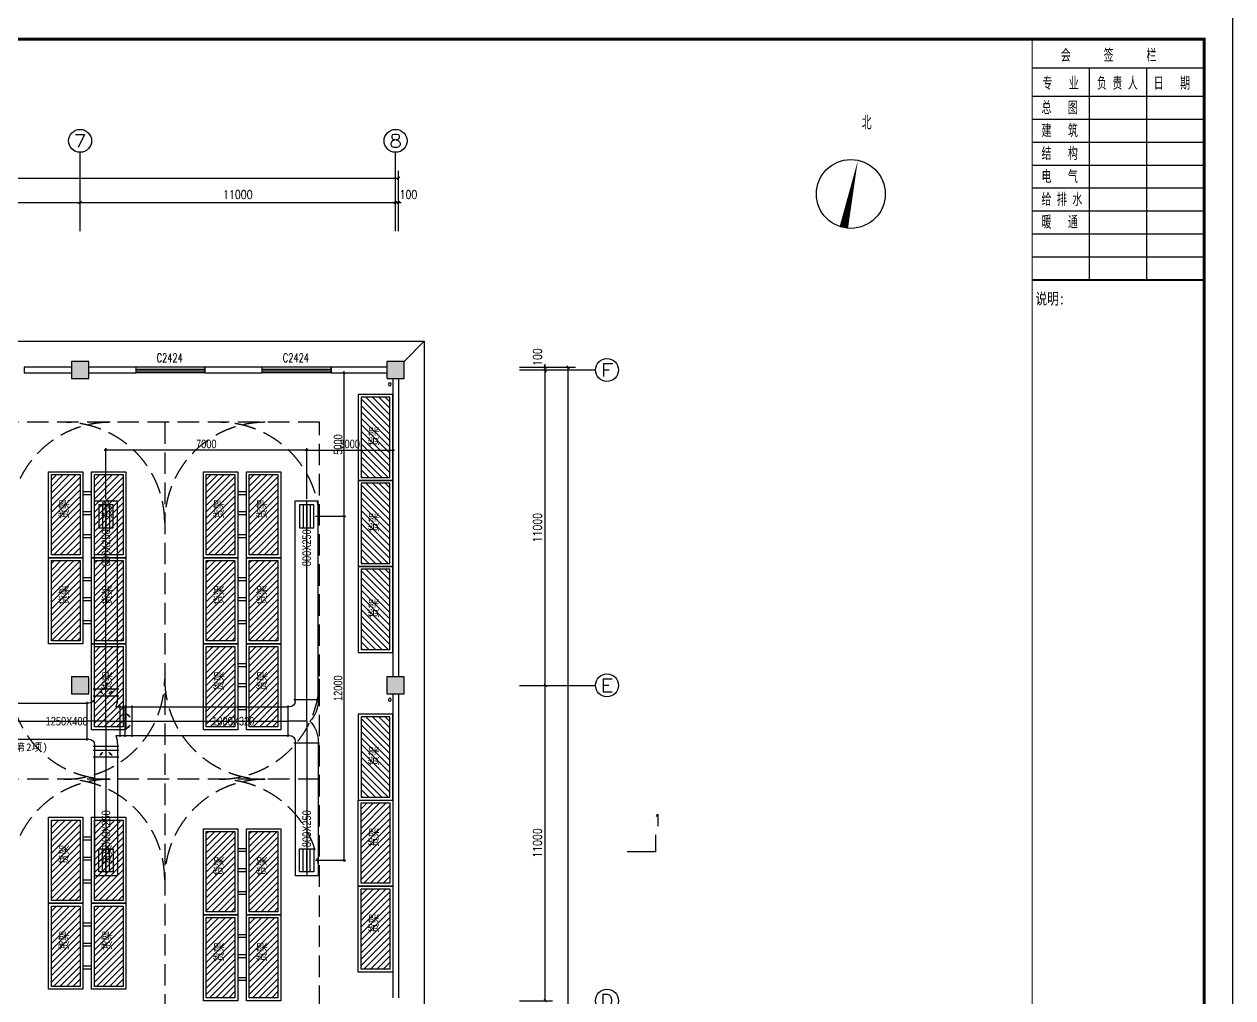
# Model space of a CAD drawing. Extents: x 2246048 to 2442613, y -66234 to 220766.
# Drawn here: x 2351168 to 2393313, y 67528 to 101491 of the extents above; entities that cross this region are included whole.
import ezdxf
from ezdxf.enums import TextEntityAlignment as Align

# ---------------------------------------------------------------- set-up
doc = ezdxf.new("R2010")
doc.units = 0
doc.header["$LTSCALE"] = 1000
doc.header["$MEASUREMENT"] = 0
doc.linetypes.add('CENTER', pattern=[0])
doc.linetypes.add('DASH', pattern=[0.35, 0.25, -0.1])
doc.layers.get('0').update_dxf_attribs({"color": 8})
doc.layers.get('Defpoints').update_dxf_attribs({"color": 8})
for name, color, linetype, lineweight in [('ACS_COM', 53, 'Continuous', 30), ('公共层-表格', 3, 'Continuous', 25), ('暖通-排烟-2D边线', 50, 'Continuous', 25), ('暖通-排烟-方风管中线', 251, 'CENTER', 25), ('暖通-排烟-标注', 3, 'Continuous', 25), ('暖通-排烟-法兰', 2, 'Continuous', 25), ('暖通-排烟-阀门', 7, 'Continuous', 25), ('暖通-排烟-风口', 70, 'Continuous', 25)]:
    doc.layers.add(name, color=color, linetype=linetype, lineweight=lineweight)
for name, color, linetype in [('AXIS', 8, 'Continuous'), ('AXIS_TEXT', 8, 'Continuous'), ('COLUMN', 8, 'Continuous'), ('DIM_SYMB', 8, 'Continuous'), ('J-图框线', 4, 'Continuous'), ('J-建筑立面图', 255, 'Continuous'), ('PUB_HATCH', 8, 'Continuous'), ('PUB_TEXT', 8, 'Continuous'), ('STAIR', 8, 'Continuous'), ('WALL', 7, 'Continuous'), ('WATER', 8, 'Continuous'), ('WINDOW', 8, 'Continuous'), ('WINDOW_TEXT', 8, 'Continuous'), ('叉车流线', 8, 'Continuous'), ('设备符号', 181, 'Continuous')]:
    doc.layers.add(name, color=color, linetype=linetype)
doc.styles.add('_TCH_AXIS', font='COMPLEX', dxfattribs={"bigfont": 'GBCBIG'})
doc.styles.add('_TCH_DIM', font='SIMPLEX', dxfattribs={"bigfont": 'GBCBIG'})
doc.styles.add('_TCH_DIM_T3', font='SIMPLEX', dxfattribs={"width": 0.705882, "bigfont": 'GBCBIG'})
doc.styles.add('_TCH_DYN', font='')
doc.styles.add('_TCH_LABEL', font='COMPLEX', dxfattribs={"bigfont": 'GBCBIG'})
doc.styles.add('_TCH_WINDOW', font='SIMPLEX', dxfattribs={"height": 3.5, "bigfont": 'GBCBIG'})
doc.styles.add('AC10', font='hj.shx', dxfattribs={"width": 0.8, "bigfont": 'dhzftxt.shx'})
doc.styles.add('COMPLEX', font='COMPLEX')
doc.styles.add('DIM_FONT', font='si-fs.shx', dxfattribs={"width": 0.65, "bigfont": 'fs.shx'})
doc.styles.add('HVAC', font='Simplex', dxfattribs={"width": 0.8, "bigfont": 'Jdyan'})
doc.styles.add('LHR1', font='tssdeng.shx', dxfattribs={"width": 0.7, "bigfont": 'tssdchn.shx'})
doc.styles.add('LHT3', font='')
doc.styles.add('rmhz', font='hj.shx', dxfattribs={"width": 0.8, "bigfont": 'dhzftxt.shx'})
doc.styles.get("Standard").update_dxf_attribs({"font": 'gbenor.shx', "bigfont": 'gbcbig.shx'})
doc.styles.get('_TCH_DYN').set_extended_font_data('SimSun')
doc.styles.get('LHT3').set_extended_font_data('宋体')
doc.dimstyles.new('_TCH_ARCH&&100', dxfattribs={"dimtxt": 297.5, "dimasz": 100, "dimexe": 250, "dimexo": 300, "dimgap": 126.25, "dimtad": 1, "dimdec": 0, "dimzin": 0, "dimdsep": 46, "dimtxsty": '_TCH_DIM_T3', "dimblk": 'ARCHTICK', "dimcen": 0.09, "dimclrt": 7, "dimazin": 2, "dimtfac": 1, "dimtdec": 0, "dimtix": 1, "dimtmove": 2, "dimatfit": 3, "dimfxl": 1, "dimtolj": 1, "dimtzin": 0, "dimarcsym": 0})
doc.dimstyles.new('AC-100', dxfattribs={"dimscale": 100, "dimtxt": 3, "dimasz": 0.8, "dimexe": 0.6, "dimexo": 0.6, "dimgap": 0.6, "dimtad": 1, "dimdec": 0, "dimrnd": 1, "dimtxsty": 'rmhz', "dimblk": 'ARCHTICK', "dimcen": 0.8, "dimdle": 0.6, "dimadec": 0, "dimazin": 0, "dimtfac": 1, "dimtdec": 0, "dimtix": 1, "dimtmove": 2, "dimatfit": 3, "dimldrblk": 'ARCHTICK', "dimfxl": 1.25, "dimtolj": 1, "dimarcsym": 0})

# ---------------------------------------------------------------- blocks, each defined once
blk = doc.blocks.new('H-DTDFFS-3-H')
for p, q in [((0.5, 0.5), (-0.5, 0.5)), ((-0.5, 0.5), (-0.5, -0.5)), ((-0.5, 0.25), (0.5, 0.25)), ((-0.5, 0), (0.5, 0)), ((0.5, -0.5), (0.5, 0.5)), ((-0.5, -0.25), (0.5, -0.25)), ((-0.5, -0.5), (0.5, -0.5))]:
    blk.add_line(p, q)
blk = doc.blocks.new('*U2671')
at = {"layer": '暖通-排烟-2D边线', "extrusion": (1.49966e-32, 1.22461e-16, -1)}
for p, q in [((-400, 825), (-400, 875)), ((400, 825), (400, 875)), ((-346, 500), (-500, 500)), ((600, 625), (650, 625)), ((-346, -500), (-500, -500)), ((-400, -825), (-400, -875)), ((400, -825), (400, -875)), ((600, -625), (650, -625))]:
    blk.add_line(p, q, dxfattribs=at)
for centre, radius, start, end in [((-600, 825), 1000, 341.0344, 0), ((-600, 825), 200, 270, 0), ((-600, -825), 1000, 0, 18.9656), ((-600, -825), 200, 0, 90)]:
    blk.add_arc(centre, radius, start, end, dxfattribs=at)
at = {"layer": '暖通-排烟-法兰', "extrusion": (1.49966e-32, 1.22461e-16, -1)}
for p, q in [((450, 875), (-450, 875)), ((-500, 550), (-500, -550)), ((650, 675), (650, -675)), ((-450, -875), (450, -875))]:
    blk.add_line(p, q, dxfattribs=at)
blk = doc.blocks.new('*U2672')
at = {"layer": '暖通-排烟-2D边线', "extrusion": (-1.23582e-30, 1.22461e-16, -1)}
for p, q in [((-400, 700), (-400, 750)), ((400, 700), (400, 750)), ((600, 500), (650, 500)), ((-400, -700), (-400, -750)), ((400, -700), (400, -750)), ((600, -500), (650, -500))]:
    blk.add_line(p, q, dxfattribs=at)
for centre, radius, start, end in [((-600, 700), 1000, 315.573, 360), ((-600, 700), 200, 270, 360), ((-600, -700), 1000, 360, 44.427), ((-600, -700), 200, 360, 90)]:
    blk.add_arc(centre, radius, start, end, dxfattribs=at)
at = {"layer": '暖通-排烟-法兰', "extrusion": (-1.23582e-30, 1.22461e-16, -1)}
for p, q in [((450, 750), (-450, 750)), ((650, 550), (650, -550)), ((-450, -750), (450, -750))]:
    blk.add_line(p, q, dxfattribs=at)
blk = doc.blocks.new('*U2673', base_point=(2394676, 10684))
at = {"layer": '暖通-排烟-法兰'}
for p, q in [((2394556, 10134), (2394556, 11234)), ((2394796, 10134), (2394796, 11234))]:
    blk.add_line(p, q, dxfattribs=at)
at = {"layer": '暖通-排烟-阀门'}
for p, q in [((2394796, 11184), (2394556, 11184)), ((2394620, 10828), (2394733, 10941)), ((2394620, 10541), (2394733, 10428)), ((2394796, 10184), (2394556, 10184))]:
    blk.add_line(p, q, dxfattribs=at)
at = {"layer": '暖通-排烟-阀门', "const_width": 40}
for points in [[(2394656, 10884, 1), (2394696, 10884, 1)], [(2394656, 10484, 1), (2394696, 10484, 1)]]:
    blk.add_lwpolyline(points, format="xyb", close=True, dxfattribs=at)
blk = doc.blocks.new('*U2674', base_point=(2395461, 11822))
at = {"layer": '暖通-排烟-法兰'}
for p, q in [((2395011, 11942), (2395911, 11942)), ((2395011, 11702), (2395911, 11702))]:
    blk.add_line(p, q, dxfattribs=at)
at = {"layer": '暖通-排烟-阀门'}
for p, q in [((2395061, 11702), (2395061, 11942)), ((2395358, 11765), (2395245, 11879)), ((2395565, 11765), (2395678, 11879)), ((2395861, 11702), (2395861, 11942))]:
    blk.add_line(p, q, dxfattribs=at)
at = {"layer": '暖通-排烟-阀门', "const_width": 40}
for points in [[(2395281, 11822, 1), (2395321, 11822, 1)], [(2395601, 11822, 1), (2395641, 11822, 1)]]:
    blk.add_lwpolyline(points, format="xyb", close=True, dxfattribs=at)
blk = doc.blocks.new('*U2675', base_point=(2395461, 9678))
at = {"layer": '暖通-排烟-法兰'}
for p, q in [((2395911, 9798), (2395011, 9798)), ((2395911, 9558), (2395011, 9558))]:
    blk.add_line(p, q, dxfattribs=at)
at = {"layer": '暖通-排烟-阀门'}
for p, q in [((2395061, 9798), (2395061, 9558)), ((2395358, 9735), (2395245, 9622)), ((2395565, 9735), (2395678, 9622)), ((2395861, 9798), (2395861, 9558))]:
    blk.add_line(p, q, dxfattribs=at)
at = {"layer": '暖通-排烟-阀门', "const_width": 40}
for points in [[(2395281, 9678, 1), (2395321, 9678, 1)], [(2395601, 9678, 1), (2395641, 9678, 1)]]:
    blk.add_lwpolyline(points, format="xyb", close=True, dxfattribs=at)
blk = doc.blocks.new('_ArchTick')
at = {"color": 0, "linetype": 'ByBlock', "const_width": 0.4}
blk.add_lwpolyline([(-0.5, -0.5), (0.5, 0.5)], dxfattribs=at)
blk = doc.blocks.new('*D2681')
at = {"layer": 'Defpoints', "color": 0, "transparency": 16777216}
for p in [(2364018, 86636), (2361019, 84860), (2364018, 84860)]:
    blk.add_point(p, dxfattribs=at)
at = {"layer": '公共层-表格', "color": 0, "lineweight": -2, "transparency": 16777216}
for p, q in [((2360959, 86636), (2364078, 86636)), ((2361019, 84920), (2361019, 86696)), ((2364018, 84920), (2364018, 86696))]:
    blk.add_line(p, q, dxfattribs=at)
at = {"layer": '公共层-表格', "color": 0, "lineweight": -2, "transparency": 16777216, "xscale": 80, "yscale": 80, "zscale": 80, "rotation": 180}
blk.add_blockref('_ArchTick', (2361019, 86636), dxfattribs=at)
at = {"layer": '公共层-表格', "color": 0, "lineweight": -2, "transparency": 16777216, "xscale": 80, "yscale": 80, "zscale": 80}
blk.add_blockref('_ArchTick', (2364018, 86636), dxfattribs=at)
at = {"layer": '公共层-表格', "color": 0, "transparency": 16777216, "insert": (2362519, 86846), "char_height": 300, "attachment_point": 5, "style": 'rmhz'}
blk.add_mtext('\\A1;3000', dxfattribs=at)
blk = doc.blocks.new('*D2682')
at = {"layer": 'Defpoints', "color": 0, "transparency": 16777216}
for p in [(2354019, 86636), (2361019, 85808), (2354019, 84860)]:
    blk.add_point(p, dxfattribs=at)
at = {"layer": '公共层-表格', "color": 0, "lineweight": -2, "transparency": 16777216}
for p, q in [((2361079, 86636), (2353959, 86636)), ((2354019, 84920), (2354019, 86696)), ((2361019, 85868), (2361019, 86696))]:
    blk.add_line(p, q, dxfattribs=at)
at = {"layer": '公共层-表格', "color": 0, "lineweight": -2, "transparency": 16777216, "xscale": 80, "yscale": 80, "zscale": 80, "rotation": 180}
blk.add_blockref('_ArchTick', (2354019, 86636), dxfattribs=at)
at = {"layer": '公共层-表格', "color": 0, "lineweight": -2, "transparency": 16777216, "xscale": 80, "yscale": 80, "zscale": 80}
blk.add_blockref('_ArchTick', (2361019, 86636), dxfattribs=at)
at = {"layer": '公共层-表格', "color": 0, "transparency": 16777216, "insert": (2357519, 86846), "char_height": 300, "attachment_point": 5, "style": 'rmhz'}
blk.add_mtext('\\A1;7000', dxfattribs=at)
blk = doc.blocks.new('*D2690')
at = {"layer": 'Defpoints', "color": 0, "transparency": 16777216}
for p in [(2361269, 84328), (2362325, 84328), (2361269, 72328)]:
    blk.add_point(p, dxfattribs=at)
at = {"layer": '公共层-表格', "color": 0, "lineweight": -2, "transparency": 16777216}
for p, q in [((2361329, 84328), (2362385, 84328)), ((2362325, 72268), (2362325, 84388)), ((2361329, 72328), (2362385, 72328))]:
    blk.add_line(p, q, dxfattribs=at)
at = {"layer": '公共层-表格', "color": 0, "lineweight": -2, "transparency": 16777216, "xscale": 80, "yscale": 80, "zscale": 80}
for p, rotation in [((2362325, 84328), 90), ((2362325, 72328), 270)]:
    blk.add_blockref('_ArchTick', p, dxfattribs=dict(at, rotation=rotation))
at = {"layer": '公共层-表格', "color": 0, "transparency": 16777216, "insert": (2362115, 78328), "char_height": 300, "attachment_point": 5, "rotation": 90, "style": 'rmhz'}
blk.add_mtext('\\A1;12000', dxfattribs=at)
blk = doc.blocks.new('*D2691')
at = {"layer": 'Defpoints', "color": 0, "transparency": 16777216}
for p in [(2361965, 89328), (2362325, 89328), (2361965, 84328)]:
    blk.add_point(p, dxfattribs=at)
at = {"layer": '公共层-表格', "color": 0, "lineweight": -2, "transparency": 16777216}
for p, q in [((2362325, 84268), (2362325, 89388)), ((2362025, 89328), (2362385, 89328)), ((2362025, 84328), (2362385, 84328))]:
    blk.add_line(p, q, dxfattribs=at)
at = {"layer": '公共层-表格', "color": 0, "lineweight": -2, "transparency": 16777216, "xscale": 80, "yscale": 80, "zscale": 80}
for p, rotation in [((2362325, 89328), 90), ((2362325, 84328), 270)]:
    blk.add_blockref('_ArchTick', p, dxfattribs=dict(at, rotation=rotation))
at = {"layer": '公共层-表格', "color": 0, "transparency": 16777216, "insert": (2362115, 86828), "char_height": 300, "attachment_point": 5, "rotation": 90, "style": 'rmhz'}
blk.add_mtext('\\A1;5000', dxfattribs=at)
blk = doc.blocks.new('5MI')
at = {"layer": 'PUB_HATCH'}
h = blk.add_hatch(dxfattribs=at)
h.set_pattern_fill('ANSI31', color=256, scale=100, angle=-270, style=0)
h.set_pattern_definition([(135, (-3488.73, -1248969.12), (-112.253202, -112.253202), [])])
h.paths.add_polyline_path([(2400, -1300), (-400, -1300), (-400, -300), (2400, -300)])
h = blk.add_hatch(dxfattribs=at)
h.set_pattern_fill('ANSI31', color=256, scale=100, angle=-270, style=0)
h.set_pattern_definition([(135, (-3488.73, -1250469.12), (-112.253202, -112.253202), [])])
h.paths.add_polyline_path([(2400, -2800), (-400, -2800), (-400, -1800), (2400, -1800)])
at = {"layer": 'J-建筑立面图'}
for p, q in [((200, -1400), (200, -1700)), ((300, -1400), (300, -1700)), ((900, -1400), (900, -1700)), ((1000, -1400), (1000, -1700)), ((1700, -1400), (1700, -1700)), ((1800, -1400), (1800, -1700))]:
    blk.add_line(p, q, dxfattribs=at)
for points in [[(2500, -1400), (-500, -1400), (-500, -200), (2500, -200)], [(2500, -2900), (-500, -2900), (-500, -1700), (2500, -1700)]]:
    blk.add_lwpolyline(points, close=True, dxfattribs=at)
at = {"layer": 'PUB_HATCH'}
for points in [[(2400, -1300), (-400, -1300), (-400, -300), (2400, -300)], [(2400, -2800), (-400, -2800), (-400, -1800), (2400, -1800)]]:
    blk.add_lwpolyline(points, close=True, dxfattribs=at)
at = {"layer": 'PUB_TEXT'}
for p in [(1140, -676), (1140, -2176)]:
    blk.add_text('货架', height=337.6, rotation=180, dxfattribs=at).set_placement(p)
blk = doc.blocks.new('3245')
at = {"layer": '叉车流线', "linetype": 'DASH', "ltscale": 3}
for points in [[(-3500, 40350, -0.414214), (0, 36850)], [(3500, 40350, 0.414214), (0, 36850)], [(-3500, 27900, 0.414214), (0, 31400)], [(3500, 27900, -0.414214), (0, 31400)], [(-3500, 27900, -0.414214), (0, 24400)], [(3500, 27900, 0.414214), (0, 24400)], [(-3500, 12450, 0.414214), (0, 15950)], [(3500, 12450, -0.414214), (0, 15950)], [(-3500, 12450, -0.414214), (0, 8950)], [(3500, 12450, 0.414214), (0, 8950)], [(-3500, 0, 0.414214), (0, 3500)], [(3500, 0, -0.414214), (0, 3500)]]:
    blk.add_lwpolyline(points, format="xyb", dxfattribs=at)
blk.add_lwpolyline([(0, 0), (0, 40350)], dxfattribs=at)
blk = doc.blocks.new('dfbsfd')
at = {"layer": 'WATER'}
for centre in [(2364911, 43580), (2364911, 32580), (2364911, 21480), (2364911, 10680), (2364911, 680)]:
    blk.add_circle(centre, 50, dxfattribs=at)
blk = doc.blocks.new('*D2795')
at = {"layer": 'AXIS', "color": 0, "lineweight": -2, "transparency": 16777216}
for p, q in [((2424032, 72716), (2425182, 72716)), ((2424032, 72616), (2425182, 72616)), ((2424932, 72716), (2424932, 72816)), ((2424932, 72616), (2424932, 72716)), ((2424932, 72616), (2424932, 72516))]:
    blk.add_line(p, q, dxfattribs=at)
at = {"layer": 'Defpoints', "color": 0, "transparency": 16777216}
for p in [(2423732, 72716), (2423732, 72616), (2424932, 72716)]:
    blk.add_point(p, dxfattribs=at)
at = {"layer": 'AXIS', "color": 0, "lineweight": -2, "transparency": 16777216, "xscale": 100, "yscale": 100, "zscale": 100}
for p, rotation in [((2424932, 72716), 270), ((2424932, 72616), 90)]:
    blk.add_blockref('_ArchTick', p, dxfattribs=dict(at, rotation=rotation))
at = {"layer": 'AXIS', "transparency": 16777216, "insert": (2424657, 73066), "char_height": 300, "attachment_point": 5, "rotation": 90, "style": 'HVAC'}
blk.add_mtext('\\A1;100', dxfattribs=at)
blk = doc.blocks.new('*D2794')
at = {"layer": 'AXIS', "color": 0, "lineweight": -2, "transparency": 16777216}
for p, q in [((2424032, 72616), (2425182, 72616)), ((2424932, 61616), (2424932, 72616)), ((2424032, 61616), (2425182, 61616))]:
    blk.add_line(p, q, dxfattribs=at)
at = {"layer": 'Defpoints', "color": 0, "transparency": 16777216}
for p in [(2423732, 72616), (2424932, 72616), (2423732, 61616)]:
    blk.add_point(p, dxfattribs=at)
at = {"layer": 'AXIS', "color": 0, "lineweight": -2, "transparency": 16777216, "xscale": 100, "yscale": 100, "zscale": 100}
for p, rotation in [((2424932, 72616), 90), ((2424932, 61616), 270)]:
    blk.add_blockref('_ArchTick', p, dxfattribs=dict(at, rotation=rotation))
at = {"layer": 'AXIS', "transparency": 16777216, "insert": (2424656, 67116), "char_height": 300, "attachment_point": 5, "rotation": 90, "style": 'HVAC'}
blk.add_mtext('\\A1;11000', dxfattribs=at)
blk = doc.blocks.new('*D2793')
at = {"layer": 'AXIS', "color": 0, "lineweight": -2, "transparency": 16777216}
for p, q in [((2424032, 61616), (2425182, 61616)), ((2424932, 50616), (2424932, 61616)), ((2424032, 50616), (2425182, 50616))]:
    blk.add_line(p, q, dxfattribs=at)
at = {"layer": 'Defpoints', "color": 0, "transparency": 16777216}
for p in [(2423732, 61616), (2424932, 61616), (2423732, 50616)]:
    blk.add_point(p, dxfattribs=at)
at = {"layer": 'AXIS', "color": 0, "lineweight": -2, "transparency": 16777216, "xscale": 100, "yscale": 100, "zscale": 100}
for p, rotation in [((2424932, 61616), 90), ((2424932, 50616), 270)]:
    blk.add_blockref('_ArchTick', p, dxfattribs=dict(at, rotation=rotation))
at = {"layer": 'AXIS', "transparency": 16777216, "insert": (2424656, 56116), "char_height": 300, "attachment_point": 5, "rotation": 90, "style": 'HVAC'}
blk.add_mtext('\\A1;11000', dxfattribs=at)
blk = doc.blocks.new('*D2789')
at = {"layer": 'AXIS', "color": 0, "lineweight": -2, "transparency": 16777216}
for p, q in [((2424032, 72716), (2425982, 72716)), ((2425732, 17616), (2425732, 72716)), ((2424032, 17616), (2425982, 17616))]:
    blk.add_line(p, q, dxfattribs=at)
at = {"layer": 'Defpoints', "color": 0, "transparency": 16777216}
for p in [(2423732, 72716), (2425732, 72716), (2423732, 17616)]:
    blk.add_point(p, dxfattribs=at)
at = {"layer": 'AXIS', "color": 0, "lineweight": -2, "transparency": 16777216, "xscale": 100, "yscale": 100, "zscale": 100}
for p, rotation in [((2425732, 72716), 90), ((2425732, 17616), 270)]:
    blk.add_blockref('_ArchTick', p, dxfattribs=dict(at, rotation=rotation))
at = {"layer": 'AXIS', "transparency": 16777216, "insert": (2425456, 45166), "char_height": 300, "attachment_point": 5, "rotation": 90, "style": 'HVAC'}
blk.add_mtext('\\A1;55100', dxfattribs=at)
blk = doc.blocks.new('*D2773')
at = {"layer": 'AXIS', "color": 0, "lineweight": -2, "transparency": 16777216}
for p, q in [((2397711, 77458), (2397711, 78708)), ((2397711, 78458), (2408711, 78458)), ((2408711, 77458), (2408711, 78708))]:
    blk.add_line(p, q, dxfattribs=at)
at = {"layer": 'Defpoints', "color": 0, "transparency": 16777216}
for p in [(2408711, 78458), (2397711, 77158), (2408711, 77158)]:
    blk.add_point(p, dxfattribs=at)
at = {"layer": 'AXIS', "color": 0, "lineweight": -2, "transparency": 16777216, "xscale": 100, "yscale": 100, "zscale": 100, "rotation": 180}
blk.add_blockref('_ArchTick', (2397711, 78458), dxfattribs=at)
at = {"layer": 'AXIS', "color": 0, "lineweight": -2, "transparency": 16777216, "xscale": 100, "yscale": 100, "zscale": 100}
blk.add_blockref('_ArchTick', (2408711, 78458), dxfattribs=at)
at = {"layer": 'AXIS', "transparency": 16777216, "insert": (2403211, 78735), "char_height": 300, "attachment_point": 5, "style": 'HVAC'}
blk.add_mtext('\\A1;11000', dxfattribs=at)
blk = doc.blocks.new('*D2772')
at = {"layer": 'AXIS', "color": 0, "lineweight": -2, "transparency": 16777216}
for p, q in [((2408711, 77458), (2408711, 78708)), ((2408711, 78458), (2419711, 78458)), ((2419711, 77458), (2419711, 78708))]:
    blk.add_line(p, q, dxfattribs=at)
at = {"layer": 'Defpoints', "color": 0, "transparency": 16777216}
for p in [(2419711, 78458), (2408711, 77158), (2419711, 77158)]:
    blk.add_point(p, dxfattribs=at)
at = {"layer": 'AXIS', "color": 0, "lineweight": -2, "transparency": 16777216, "xscale": 100, "yscale": 100, "zscale": 100, "rotation": 180}
blk.add_blockref('_ArchTick', (2408711, 78458), dxfattribs=at)
at = {"layer": 'AXIS', "color": 0, "lineweight": -2, "transparency": 16777216, "xscale": 100, "yscale": 100, "zscale": 100}
blk.add_blockref('_ArchTick', (2419711, 78458), dxfattribs=at)
at = {"layer": 'AXIS', "transparency": 16777216, "insert": (2414211, 78735), "char_height": 300, "attachment_point": 5, "style": 'HVAC'}
blk.add_mtext('\\A1;11000', dxfattribs=at)
blk = doc.blocks.new('*D2771')
at = {"layer": 'AXIS', "color": 0, "lineweight": -2, "transparency": 16777216}
for p, q in [((2419711, 78458), (2419611, 78458)), ((2419711, 77458), (2419711, 78708)), ((2419711, 78458), (2419811, 78458)), ((2419811, 77458), (2419811, 78708)), ((2419811, 78458), (2419911, 78458))]:
    blk.add_line(p, q, dxfattribs=at)
at = {"layer": 'Defpoints', "color": 0, "transparency": 16777216}
for p in [(2419811, 78458), (2419711, 77158), (2419811, 77158)]:
    blk.add_point(p, dxfattribs=at)
at = {"layer": 'AXIS', "color": 0, "lineweight": -2, "transparency": 16777216, "xscale": 100, "yscale": 100, "zscale": 100}
blk.add_blockref('_ArchTick', (2419711, 78458), dxfattribs=at)
at = {"layer": 'AXIS', "color": 0, "lineweight": -2, "transparency": 16777216, "xscale": 100, "yscale": 100, "zscale": 100, "rotation": 180}
blk.add_blockref('_ArchTick', (2419811, 78458), dxfattribs=at)
at = {"layer": 'AXIS', "transparency": 16777216, "insert": (2420161, 78733), "char_height": 300, "attachment_point": 5, "style": 'HVAC'}
blk.add_mtext('\\A1;100', dxfattribs=at)
blk = doc.blocks.new('*D2770')
at = {"layer": 'AXIS', "color": 0, "lineweight": -2, "transparency": 16777216}
for p, q in [((2354611, 77908), (2354611, 79558)), ((2354611, 79308), (2419811, 79308)), ((2419811, 77908), (2419811, 79558))]:
    blk.add_line(p, q, dxfattribs=at)
at = {"layer": 'Defpoints', "color": 0, "transparency": 16777216}
for p in [(2419811, 79308), (2354611, 77608), (2419811, 77608)]:
    blk.add_point(p, dxfattribs=at)
at = {"layer": 'AXIS', "color": 0, "lineweight": -2, "transparency": 16777216, "xscale": 100, "yscale": 100, "zscale": 100, "rotation": 180}
blk.add_blockref('_ArchTick', (2354611, 79308), dxfattribs=at)
at = {"layer": 'AXIS', "color": 0, "lineweight": -2, "transparency": 16777216, "xscale": 100, "yscale": 100, "zscale": 100}
blk.add_blockref('_ArchTick', (2419811, 79308), dxfattribs=at)
at = {"layer": 'AXIS', "transparency": 16777216, "insert": (2387211, 79585), "char_height": 300, "attachment_point": 5, "style": 'HVAC'}
blk.add_mtext('\\A1;65200', dxfattribs=at)
blk = doc.blocks.new('_FZH')
blk.add_lwpolyline([(-0.5, -0.5), (0.5, -0.5), (0.5, 0.5), (-0.5, 0.5)], close=True)
at = {"layer": 'PUB_HATCH'}
blk.add_solid([(-0.5, -0.5), (0.5, -0.5), (-0.5, 0.5), (0.5, 0.5)], dxfattribs=at)
blk = doc.blocks.new('$TCHSYS$WIN2D')
for p, q in [((-0.5, 0.5), (0.5, 0.5)), ((-0.5, 0.5), (-0.5, -0.5)), ((0.5, 0.5), (0.5, -0.5)), ((0.5, 0.167), (-0.5, 0.167)), ((0.5, -0.167), (-0.5, -0.167)), ((-0.5, -0.5), (0.5, -0.5))]:
    blk.add_line(p, q)
blk = doc.blocks.new('_AXISO')
blk.add_circle((0, 0), 0.5)
at = {"layer": 'AXIS_TEXT', "style": 'COMPLEX', "width": 1.041667}
blk.add_attdef('A', text='', height=0.56, dxfattribs=at).set_placement((-0.25, -0.28), (0.25, -0.28), align=Align.FIT)
blk = doc.blocks.new('1326481')
at = {"layer": 'J-图框线'}
for p, q in [((-4000, -8400), (-4000, -1000)), ((-2000, -8400), (-2000, -1000)), ((0, -2000), (-6000, -2000)), ((0, -2800), (-6000, -2800)), ((0, -3600), (-6000, -3600)), ((0, -4400), (-6000, -4400)), ((0, -5200), (-6000, -5200)), ((0, -6000), (-6000, -6000)), ((0, -6800), (-6000, -6800)), ((0, -7600), (-6000, -7600))]:
    blk.add_line(p, q, dxfattribs=at)
blk.add_lwpolyline([(-6000, -1000), (0, -1000)], dxfattribs=at)
at = {"layer": 'J-图框线', "const_width": 70}
blk.add_lwpolyline([(0, -8400), (-6000, -8400)], dxfattribs=at)
at = {"layer": 'J-图框线'}
for s, height, style, width, p in [('会      签      栏', 450, 'LHR1', 0.7, (-4999, -789)), ('专   业', 450, 'LHR1', 0.7, (-5636, -1765)), ('负 责 人', 450, 'LHR1', 0.7, (-3737, -1765)), ('日   期', 450, 'LHR1', 0.7, (-1759, -1765)), ('总   图', 450, 'LHR1', 0.7, (-5670, -2618)), ('建   筑', 450, 'LHR1', 0.7, (-5670, -3418)), ('结   构', 450, 'LHR1', 0.7, (-5670, -4218)), ('电   气', 450, 'LHR1', 0.7, (-5670, -5018)), ('给 排 水', 450, 'LHR1', 0.7, (-5670, -5814)), ('暖   通 ', 450, 'LHR1', 0.7, (-5670, -6604)), ('说明:', 400, 'LHT3', 0.75, (-5881, -9250))]:
    blk.add_text(s, height=height, dxfattribs=dict(at, style=style, width=width)).set_placement(p)
blk = doc.blocks.new('A$C1E3B3BB2')
at = {"layer": 'PUB_HATCH'}
h = blk.add_hatch(dxfattribs=at)
h.set_pattern_fill('ANSI31', color=256, scale=100, angle=-270, style=0)
h.set_pattern_definition([(315, (-1248869.12, 48161.27), (-112.253202, -112.253202), [])])
h.paths.add_polyline_path([(-1200, 54050), (-1200, 51250), (-200, 51250), (-200, 54050)])
h = blk.add_hatch(dxfattribs=at)
h.set_pattern_fill('ANSI31', color=256, scale=100, angle=-270, style=0)
h.set_pattern_definition([(315, (-1248869.12, 45161.27), (-112.253202, -112.253202), [])])
h.paths.add_polyline_path([(-1200, 51050), (-1200, 48250), (-200, 48250), (-200, 51050)])
h = blk.add_hatch(dxfattribs=at)
h.set_pattern_fill('ANSI31', color=256, scale=100, angle=-270, style=0)
h.set_pattern_definition([(315, (-1248869.12, 42161.27), (-112.253202, -112.253202), [])])
h.paths.add_polyline_path([(-1200, 48050), (-1200, 45250), (-200, 45250), (-200, 48050)])
h = blk.add_hatch(dxfattribs=at)
h.set_pattern_fill('ANSI31', color=256, scale=100, angle=-270, style=0)
h.set_pattern_definition([(45, (-1258169.12, 48438.73), (-112.253202, 112.253202), [])])
h.paths.add_polyline_path([(-10500, 42550), (-10500, 45350), (-9500, 45350), (-9500, 42550)])
h = blk.add_hatch(dxfattribs=at)
h.set_pattern_fill('ANSI31', color=256, scale=100, angle=-270, style=0)
h.set_pattern_definition([(315, (-1248869.12, 37011.27), (-112.253202, -112.253202), [])])
h.paths.add_polyline_path([(-1200, 42900), (-1200, 40100), (-200, 40100), (-200, 42900)])
h = blk.add_hatch(dxfattribs=at)
h.set_pattern_fill('ANSI31', color=256, scale=100, angle=-180, style=0)
h.set_pattern_definition([(45, (-1248869.12, 42988.73), (-112.253202, 112.253202), [])])
h.paths.add_polyline_path([(-1200, 37100), (-1200, 39900), (-200, 39900), (-200, 37100)])
h = blk.add_hatch(dxfattribs=at)
h.set_pattern_fill('ANSI31', color=256, scale=100, angle=-180, style=0)
h.set_pattern_definition([(45, (-1248869.12, 39988.73), (-112.253202, 112.253202), [])])
h.paths.add_polyline_path([(-1200, 34100), (-1200, 36900), (-200, 36900), (-200, 34100)])
at = {"layer": 'AXIS'}
for p, q in [((-11000, 59992.3), (-11000, 62592.3)), ((0, 59992.3), (0, 62592.3)), ((4471.1, 55000), (6971.1, 55000)), ((4471.1, 44000), (6971.1, 44000))]:
    blk.add_line(p, q, dxfattribs=at)
at = {"layer": 'DIM_SYMB'}
blk.add_lwpolyline([(15628.5, 59965.8, 300, 0, 0), (16119.5, 62315, 0, 0, 0)], format="xyseb", dxfattribs=at)
at = {"layer": 'DIM_SYMB', "const_width": 50}
blk.add_lwpolyline([(8071.6, 38194.9), (9071.6, 38194.9), (9071.6, 38794.9)], dxfattribs=at)
at = {"layer": 'DIM_SYMB'}
blk.add_circle((15874, 61140.4), 1200, dxfattribs=at)
at = {"layer": 'J-建筑立面图'}
for points in [[(-1300, 54150), (-1300, 51150), (-100, 51150), (-100, 54150)], [(-1300, 51150), (-1300, 48150), (-100, 48150), (-100, 51150)], [(-1300, 48150), (-1300, 45150), (-100, 45150), (-100, 48150)], [(-10600, 42450), (-10600, 45450), (-9400, 45450), (-9400, 42450)], [(-1300, 43000), (-1300, 40000), (-100, 40000), (-100, 43000)], [(-1300, 37000), (-1300, 40000), (-100, 40000), (-100, 37000)], [(-1300, 34000), (-1300, 37000), (-100, 37000), (-100, 34000)]]:
    blk.add_lwpolyline(points, close=True, dxfattribs=at)
at = {"layer": 'PUB_HATCH'}
for points in [[(-1200, 54050), (-1200, 51250), (-200, 51250), (-200, 54050)], [(-1200, 51050), (-1200, 48250), (-200, 48250), (-200, 51050)], [(-1200, 48050), (-1200, 45250), (-200, 45250), (-200, 48050)], [(-10500, 42550), (-10500, 45350), (-9500, 45350), (-9500, 42550)], [(-1200, 42900), (-1200, 40100), (-200, 40100), (-200, 42900)], [(-1200, 37100), (-1200, 39900), (-200, 39900), (-200, 37100)], [(-1200, 34100), (-1200, 36900), (-200, 36900), (-200, 34100)]]:
    blk.add_lwpolyline(points, close=True, dxfattribs=at)
at = {"layer": 'STAIR'}
for points in [[(-26250, 56000), (1000, 56000), (1000, 10000), (-21600, 10000)], [(300, 55300), (1000, 56000)]]:
    blk.add_lwpolyline(points, dxfattribs=at)
at = {"layer": 'WALL'}
for p, q in [((-11300, 55100), (-12950, 55100)), ((-12950, 55100), (-12950, 54900)), ((-12950, 54900), (-11300, 54900)), ((-9050, 55100), (-10700, 55100)), ((-10700, 54900), (-9050, 54900)), ((-9050, 54900), (-9050, 55100)), ((-4650, 55100), (-6650, 55100)), ((-6650, 55100), (-6650, 54900)), ((-6650, 54900), (-4650, 54900)), ((-4650, 54900), (-4650, 55100)), ((-300, 55100), (-2250, 55100)), ((-2250, 55100), (-2250, 54900)), ((-2250, 54900), (-300, 54900)), ((-100, 54700), (-100, 44300)), ((100, 54700), (100, 44300)), ((-100, 43700), (-100, 33100)), ((100, 43700), (100, 33100))]:
    blk.add_line(p, q, dxfattribs=at)
at = {"layer": '叉车流线', "linetype": 'DASH', "ltscale": 3}
for points in [[(-2650, 53175), (-30000, 53175), (-30000, 12825), (-2650, 12825)], [(-2650, 12825), (-2650, 53175)], [(-2650, 40725), (-30000, 40725)]]:
    blk.add_lwpolyline(points, dxfattribs=at)
for points in [[(-6150, 53175, -0.4142136), (-2650, 49675)], [(-6150, 40725, 0.4142136), (-2650, 44225)], [(-6150, 40725, -0.4142136), (-2650, 37225)]]:
    blk.add_lwpolyline(points, format="xyb", dxfattribs=at)
at = {"layer": 'AXIS'}
ref = blk.add_blockref('_AXISO', (-11000, 62992.3), dxfattribs=dict(at, xscale=800, yscale=800, zscale=800))
ref.add_attrib('A', '7', dxfattribs={"layer": 'AXIS_TEXT', "height": 452.5, "style": '_TCH_AXIS', "width": 1.5}).set_placement((-11226.3, 62766), (-10773.7, 62766), align=Align.FIT)
ref = blk.add_blockref('_AXISO', (0, 62992.3), dxfattribs=dict(at, xscale=800, yscale=800, zscale=800))
ref.add_attrib('A', '8', dxfattribs={"layer": 'AXIS_TEXT', "height": 452.5, "style": '_TCH_AXIS', "width": 1.5}).set_placement((-226.3, 62766), (226.3, 62766), align=Align.FIT)
ref = blk.add_blockref('_AXISO', (7371.1, 55000), dxfattribs=dict(at, xscale=800, yscale=800, zscale=800))
ref.add_attrib('A', 'F', dxfattribs={"layer": 'AXIS_TEXT', "height": 452.5, "style": '_TCH_AXIS', "width": 1.3125}).set_placement((7144.8, 54773.7), (7597.4, 54773.7), align=Align.FIT)
ref = blk.add_blockref('_AXISO', (7371.1, 44000), dxfattribs=dict(at, xscale=800, yscale=800, zscale=800))
ref.add_attrib('A', 'E', dxfattribs={"layer": 'AXIS_TEXT', "height": 452.5, "style": '_TCH_AXIS', "width": 1.3125}).set_placement((7144.8, 43773.7), (7597.4, 43773.7), align=Align.FIT)
ref = blk.add_blockref('_AXISO', (7371.1, 33000), dxfattribs=dict(at, xscale=800, yscale=800, zscale=800))
ref.add_attrib('A', 'D', dxfattribs={"layer": 'AXIS_TEXT', "height": 452.5, "style": '_TCH_AXIS', "width": 1.235294}).set_placement((7144.8, 32773.7), (7597.4, 32773.7), align=Align.FIT)
at = {"layer": 'COLUMN', "xscale": 600, "yscale": 600, "zscale": 600}
for p in [(-11000, 55000), (0, 55000), (-11000, 44000), (0, 44000)]:
    blk.add_blockref('_FZH', p, dxfattribs=at)
at = {"layer": 'COLUMN', "xscale": -1}
blk.add_blockref('dfbsfd', (2364711.1, 10920.2), dxfattribs=at)
at = {"layer": 'J-建筑立面图'}
for name, p, rotation in [('3245', (-13450, 53175), 180), ('3245', (-8050, 53175), 180), ('5MI', (-9200, 50950), 270), ('5MI', (-3800, 50950), 270), ('5MI', (-9200, 47950), 270), ('5MI', (-3800, 47950), 270), ('5MI', (-3800, 44950), 270), ('5MI', (-9200, 38900), 270), ('5MI', (-3800, 38500), 270), ('5MI', (-9200, 35900), 270), ('5MI', (-3800, 35500), 270)]:
    blk.add_blockref(name, p, dxfattribs=dict(at, rotation=rotation))
at = {"layer": 'WINDOW'}
ref = blk.add_blockref('$TCHSYS$WIN2D', (-7850, 55000), dxfattribs=dict(at, xscale=2400, yscale=200, zscale=2400, rotation=180))
ref.add_attrib('A', 'C2424', (-8330, 55276.3), dxfattribs={"layer": 'WINDOW_TEXT', "height": 297.5, "style": '_TCH_WINDOW', "width": 0.705882})
ref = blk.add_blockref('$TCHSYS$WIN2D', (-3450, 55000), dxfattribs=dict(at, xscale=2400, yscale=200, zscale=2400, rotation=180))
ref.add_attrib('A', 'C2424', (-3930, 55276.3), dxfattribs={"layer": 'WINDOW_TEXT', "height": 297.5, "style": '_TCH_WINDOW', "width": 0.705882})
at = {"layer": 'PUB_TEXT'}
for s, height, style, p in [('北', 482.3, '_TCH_DIM', (16252.1, 63386.4)), ('丙类第', 265.82, '_TCH_DYN', (-14010.9, 41710.6)), ('2', 265.8, '_TCH_DYN', (-12876.7, 41710.6)), ('项', 265.8, '_TCH_DYN', (-12687.7, 41710.6)), (')', 265.8, '_TCH_DYN', (-12309.6, 41710.6))]:
    blk.add_text(s, height=height, dxfattribs=dict(at, style=style)).set_placement(p)
for p in [(-576, 52347), (-576, 49347), (-576, 46347), (-9876, 43809.9), (-576, 41197), (-576, 38359.9), (-576, 35359.9)]:
    blk.add_text('货架', height=337.59, rotation=90, dxfattribs=at).set_placement(p)
at = {"layer": 'PUB_TEXT', "style": '_TCH_LABEL', "width": 0.705882}
blk.add_text('1', height=425, dxfattribs=at).set_placement((9007.3, 39082.4))
at = {"layer": '设备符号', "ltscale": 0.1, "style": 'DIM_FONT', "width": 0.6, "flags": 9}
for tag in ['XSIZE', 'YSIZE']:
    blk.add_attdef(tag, (-53999.5, -251.2), '', height=1.3, dxfattribs=at)
at = {"layer": 'AXIS'}
for p1, p2, distance, picture, middle in [((-65100, 59992.3), (100, 59992.3), 1700, '*D2770', (-32500, 61968.5)), ((-22000, 59542.3), (-11000, 59542.3), 1300, '*D2773', (-16500, 61118.5)), ((-11000, 59542.3), (0, 59542.3), 1300, '*D2772', (-5500, 61118.5)), ((4021.1, 0), (4021.1, 55100), -2000, '*D2789', (5744.8, 27550)), ((4021.1, 44000), (4021.1, 55000), -1200, '*D2794', (4944.8, 49500)), ((4021.1, 33000), (4021.1, 44000), -1200, '*D2793', (4944.8, 38500))]:
    dim = blk.add_aligned_dim(p1=p1, p2=p2, distance=distance, dimstyle='_TCH_ARCH&&100', dxfattribs=at)
    dim.commit()
    dim.dimension.update_dxf_attribs({"geometry": picture, "text_midpoint": middle, "insert": (-2419711.1, -17616)})
for base, p1, p2, angle, picture, middle in [((100, 60842.3), (0, 59542.3), (100, 59542.3), 0, '*D2771', (450, 61117.3)), ((5221.1, 55100), (4021.1, 55000), (4021.1, 55100), 90, '*D2795', (4946.1, 55450))]:
    dim = blk.add_linear_dim(base=base, p1=p1, p2=p2, angle=angle, dimstyle='_TCH_ARCH&&100', dxfattribs=at)
    dim.commit()
    dim.dimension.update_dxf_attribs({"geometry": picture, "text_midpoint": middle, "dimtype": 129, "insert": (-2419711.1, -17616)})

msp = doc.modelspace()

# ---------------------------------------------------------------- linework, layer by layer
at = {"layer": 'J-图框线'}
msp.add_lwpolyline([(2274412.576, 17865.792), (2393312.576, 17865.792), (2393312.576, 101965.792), (2274412.576, 101965.792)], close=True, dxfattribs=at)
at = {"layer": 'J-图框线', "const_width": 100}
msp.add_lwpolyline([(2276912.576, 18865.792), (2392312.576, 18865.792), (2392312.576, 100965.792), (2276912.576, 100965.792)], close=True, dxfattribs=at)
at = {"layer": 'J-图框线', "const_width": 30}
msp.add_lwpolyline([(2386312.576, 18865.792), (2386312.576, 100965.792)], dxfattribs=at)
at = {"layer": '暖通-排烟-2D边线'}
for p, q in [((2353618.963, 78052.8), (2353618.963, 84859.882)), ((2353618.963, 84859.882), (2354418.963, 84859.882)), ((2354418.963, 78052.8), (2354418.963, 84859.882)), ((2360618.963, 77927.8), (2360618.963, 84859.882)), ((2360618.963, 84859.882), (2361418.963, 84859.882)), ((2361418.963, 77927.8), (2361418.963, 84859.882)), ((2343618.963, 77802.8), (2353368.963, 77802.8)), ((2354518.963, 77677.8), (2360368.963, 77677.8)), ((2343618.963, 76552.8), (2353368.963, 76552.8)), ((2353618.963, 76302.8), (2353618.963, 71795.718)), ((2354418.963, 76302.8), (2354418.963, 71795.718)), ((2354518.963, 76677.8), (2360368.963, 76677.8)), ((2360618.963, 76427.8), (2360618.963, 71795.718)), ((2361418.963, 76427.8), (2361418.963, 71795.718)), ((2353618.963, 71795.718), (2354418.963, 71795.718)), ((2360618.963, 71795.718), (2361418.963, 71795.718))]:
    msp.add_line(p, q, dxfattribs=at)
at = {"layer": '暖通-排烟-方风管中线'}
for p, q in [((2354018.963, 78052.8), (2354018.963, 84859.882)), ((2361018.963, 77927.8), (2361018.963, 84859.882)), ((2354018.963, 77177.8), (2354018.963, 78052.8)), ((2361018.963, 77177.8), (2361018.963, 77927.8)), ((2343618.963, 77177.8), (2353368.963, 77177.8)), ((2354018.963, 77177.8), (2353368.963, 77177.8)), ((2354018.963, 77177.8), (2354018.963, 76302.8)), ((2354018.963, 77177.8), (2354518.963, 77177.8)), ((2354518.963, 77177.8), (2360368.963, 77177.8)), ((2361018.963, 77177.8), (2360368.963, 77177.8)), ((2361018.963, 77177.8), (2361018.963, 76427.8)), ((2354018.963, 76302.8), (2354018.963, 71795.718)), ((2361018.963, 76427.8), (2361018.963, 71795.718))]:
    msp.add_line(p, q, dxfattribs=at)

# ---------------------------------------------------------------- block references
msp.add_blockref('A$C1E3B3BB2', (2364118.469, 34427.8))
at = {"layer": 'ACS_COM'}
msp.add_blockref('1326481', (2392312.576, 100965.792), dxfattribs=at)
at = {"layer": '暖通-排烟-2D边线', "rotation": 180}
for name, p in [('*U2671', (2354018.963, 77177.8)), ('*U2672', (2361018.963, 77177.8))]:
    msp.add_blockref(name, p, dxfattribs=at)
at = {"layer": '暖通-排烟-阀门', "rotation": 180}
for name, p in [('*U2675', (2354018.963, 78183.476)), ('*U2673', (2354803.672, 77177.8)), ('*U2674', (2354018.963, 76039.974))]:
    msp.add_blockref(name, p, dxfattribs=at)
at = {"layer": '暖通-排烟-风口', "yscale": 500, "rotation": 270}
for p, xscale in [((2354018.963, 84327.759), 800), ((2361018.963, 84327.759), 800), ((2354018.963, 72327.842), -800), ((2361018.963, 72327.842), -800)]:
    msp.add_blockref('H-DTDFFS-3-H', p, dxfattribs=dict(at, xscale=xscale))

# ---------------------------------------------------------------- texts
at = {"layer": 'J-图框线', "style": 'LHR1', "width": 0.7}
for s, p in [('专   业', (2386676.813, 99200.369)), ('总   图', (2386642.326, 98348.109)), ('建   筑', (2386642.326, 97548.109)), ('结   构', (2386642.326, 96748.109)), ('电   气', (2386642.326, 95948.109)), ('给 排 水', (2386642.326, 95151.473)), ('暖   通 ', (2386642.326, 94362.286))]:
    msp.add_text(s, height=450, dxfattribs=at).set_placement(p)
at = {"layer": '暖通-排烟-标注', "style": 'AC10', "width": 0.8}
for p in [(2354018.963, 83227.841), (2361018.963, 83227.841), (2354018.963, 73427.759), (2361018.963, 73427.759)]:
    msp.add_text('800X250', height=300, rotation=90, dxfattribs=at).set_placement(p, align=Align.MIDDLE_CENTER)
for s, p in [('1250X400', (2352648.663, 77177.8)), ('1000X320', (2358459.838, 77177.8))]:
    msp.add_text(s, height=300, dxfattribs=at).set_placement(p, align=Align.MIDDLE_CENTER)

# ---------------------------------------------------------------- dimensions: what is measured, and where the dimension line sits
at = {"layer": '公共层-表格'}
for base, p1, p2, picture, middle in [((2362324.555, 89327.8), (2361964.706, 84327.759), (2361964.706, 89327.8), '*D2691', (2362114.555, 86827.779)), ((2362324.555, 84327.759), (2361268.963, 72327.842), (2361268.963, 84327.759), '*D2690', (2362114.555, 78327.8))]:
    dim = msp.add_linear_dim(base=base, p1=p1, p2=p2, angle=90, dimstyle='AC-100', override={"dimzin": 0}, dxfattribs=at)
    dim.commit()
    dim.dimension.update_dxf_attribs({"geometry": picture, "text_midpoint": middle})
for base, p1, p2, picture, middle in [((2354018.963, 86636.032), (2361018.963, 85807.957), (2354018.963, 84859.882), '*D2682', (2357518.963, 86846.032)), ((2364018.469, 86636.032), (2361018.963, 84859.882), (2364018.469, 84859.882), '*D2681', (2362518.716, 86846.032))]:
    dim = msp.add_linear_dim(base=base, p1=p1, p2=p2, dimstyle='AC-100', override={"dimzin": 0}, dxfattribs=at)
    dim.commit()
    dim.dimension.update_dxf_attribs({"geometry": picture, "text_midpoint": middle})

doc.saveas('drawing.dxf')
